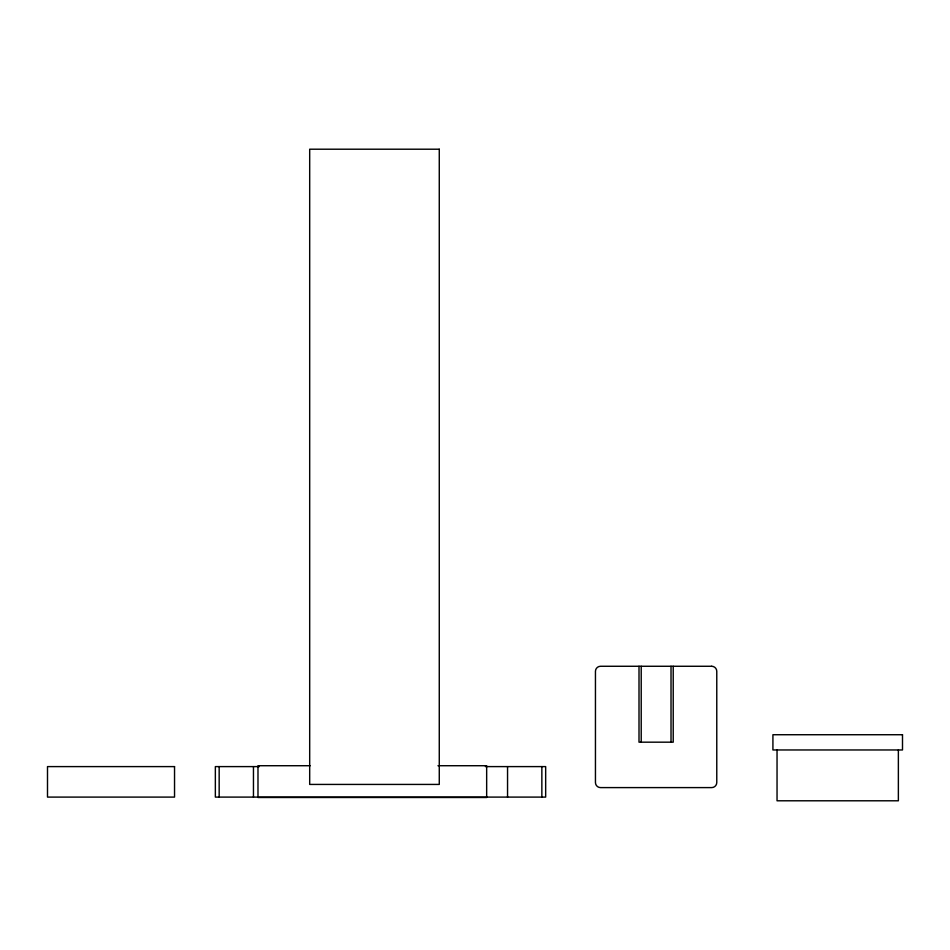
<?xml version="1.0" encoding="UTF-8"?>
<svg xmlns="http://www.w3.org/2000/svg" width="950" height="950" viewBox="0 0 950 950"><rect width="100%" height="100%" fill="white"/><g stroke="black" fill="none" stroke-linecap="round" stroke-linejoin="round"><path stroke-width="1.43" d="M310.199 765.724L257.984 765.724L257.984 797.489L486.661 797.489L486.661 765.724L437.974 765.724M259.374 766.602L215.353 766.602L215.353 797.097L545.668 797.097L545.668 766.602L485.391 766.602M898.367 749.966L898.367 800.791L777.041 800.791L777.041 749.966M673.217 666.271L673.217 742.176L639.006 742.176L639.006 666.271M671.021 666.271L671.021 742.176M641.214 666.271L641.214 742.176M541.856 766.602L541.856 797.097M507.549 766.602L507.549 797.097M253.46 766.602L253.46 797.097M219.165 766.602L219.165 797.097M439.268 149.209L309.688 149.209L309.688 784.427L439.268 784.427L439.268 149.209M711.693 666.271L600.531 666.271A5.083 5.083 0 0 0 595.448 671.353L595.448 782.515A5.083 5.083 0 0 0 600.531 787.597L711.693 787.597A5.083 5.083 0 0 0 716.775 782.515L716.775 671.353A5.083 5.083 0 0 0 711.693 666.271M902.5 734.73L772.92 734.73L772.92 749.966L902.5 749.966L902.5 734.73M174.539 766.602L47.5 766.602L47.5 797.097L174.539 797.097L174.539 766.602"/></g></svg>
